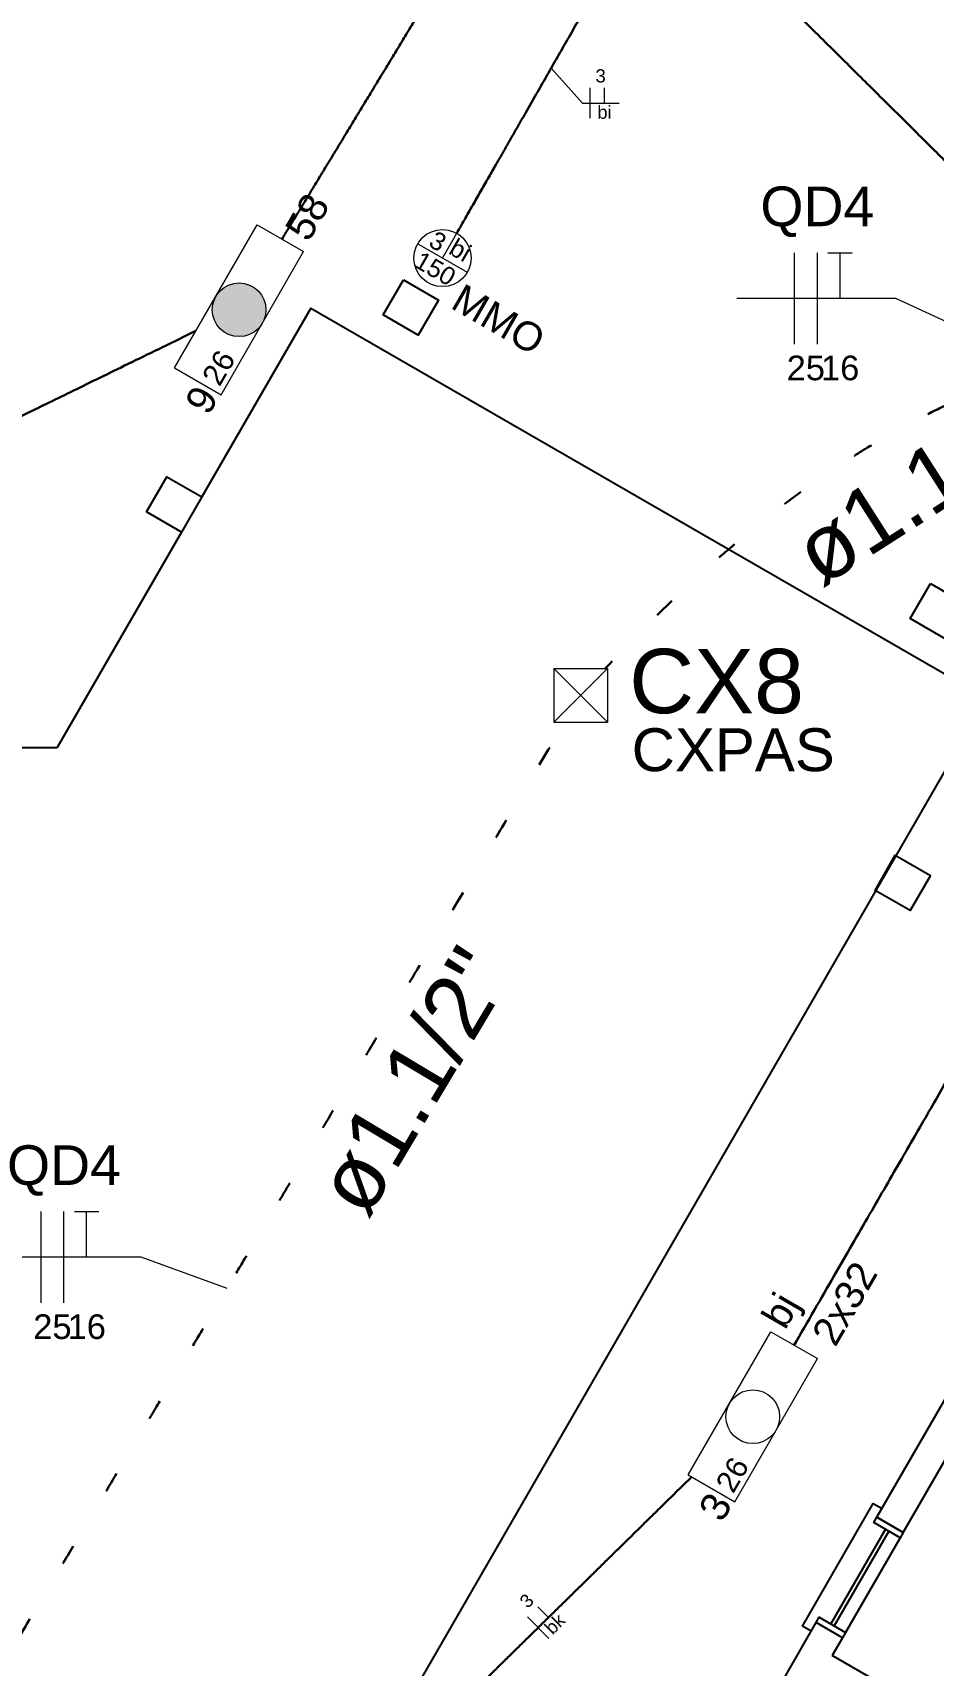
# Model space of a CAD drawing. Extents: x 175 to 700, y 53 to 250.
# Drawn here: x 375.33 to 379.78, y 186.64 to 194.7 of the extents above; entities that cross this region are included whole.
import ezdxf

# ---------------------------------------------------------------- set-up
doc = ezdxf.new("R2010")
doc.units = 0
doc.header["$LTSCALE"] = 2
doc.linetypes.add('DOT2', pattern=[3.175, 0, -3.175])
for name, color, linetype in [('A-PARED', 5, 'CONTINUOUS'), ('A-PAREDE', 5, 'CONTINUOUS'), ('A-PISOS-NIVEL', 1, 'CONTINUOUS'), ('ARQ-ESQ-VISTA1', 2, 'CONTINUOUS')]:
    doc.layers.add(name, color=color, linetype=linetype)
for name, color, linetype, lineweight in [('EL-Condutos', 4, 'CONTINUOUS', 30), ('EL-Fios', 9, 'CONTINUOUS', 20), ('EL-Textos condutos', 7, 'CONTINUOUS', 20), ('EL-Textos fios', 7, 'CONTINUOUS', 20), ('EL-Textos pontos', 5, 'CONTINUOUS', 20), ('P-SIMBOL', 5, 'CONTINUOUS', 20)]:
    doc.layers.add(name, color=color, linetype=linetype, lineweight=lineweight)
doc.styles.add('Arial', font='arial.ttf')

msp = doc.modelspace()

# ---------------------------------------------------------------- hatches: boundary and pattern name
at = {"layer": 'P-SIMBOL'}
h = msp.add_hatch(color=256, dxfattribs=at)
h.paths.add_polyline_path([(377.9667, 200.3568, 1), (378.2317, 200.3568, 1)])
h.paths.add_polyline_path([(378.2483, 196.2396, 1), (377.9833, 196.2396, 1)])
h.paths.add_polyline_path([(376.4861, 193.3366, 1), (376.2211, 193.3366, 1)])
h.paths.add_polyline_path([(372.5815, 191.5595, 1), (372.8465, 191.5595, 1)])

# ---------------------------------------------------------------- linework, layer by layer
at = {"layer": 'A-PARED', "color": 251}
msp.add_lwpolyline([(379.7668, 190.5432), (379.6668, 190.37), (379.4936, 190.47), (379.5936, 190.6432)], close=True, dxfattribs=at)
at = {"layer": 'A-PAREDE', "color": 251}
for p, q in [((379.5029, 187.3748), (379.9769, 188.1965)), ((379.6328, 187.2999), (379.882, 187.7318)), ((379.6328, 187.2999), (379.5029, 187.3748)), ((378.9526, 186.4208), (379.2031, 186.8551)), ((379.333, 186.7801), (379.2031, 186.8551)), ((379.333, 186.7801), (379.2824, 186.6923)), ((381.2747, 185.5431), (379.2824, 186.6923))]:
    msp.add_line(p, q, dxfattribs=at)
for points in [[(377.1647, 193.4842), (377.338, 193.3842), (377.238, 193.211), (377.0647, 193.311)], [(375.8963, 192.3392), (375.9963, 192.5125), (376.1695, 192.4125), (376.0695, 192.2392)], [(375.8963, 192.3392), (375.9963, 192.5125), (376.1695, 192.4125), (376.0695, 192.2392)], [(379.7672, 191.9856), (379.9404, 191.8856), (379.8404, 191.7124), (379.6672, 191.8124)]]:
    msp.add_lwpolyline(points, close=True, dxfattribs=at)
at = {"layer": 'A-PISOS-NIVEL', "color": 251}
for p, q in [((376.7072, 193.3438), (376.1695, 192.4125)), ((376.7072, 193.3438), (380.0457, 191.4181)), ((376.0695, 192.2392), (375.4556, 191.1758)), ((376.9104, 185.9825), (380.0457, 191.4181)), ((374.2277, 191.1758), (375.4556, 191.1758))]:
    msp.add_line(p, q, dxfattribs=at)
at = {"layer": 'ARQ-ESQ-VISTA1', "color": 251}
for p, q in [((379.5443, 187.3163), (379.2747, 186.8489)), ((379.5616, 187.3063), (379.292, 186.8389)), ((379.6178, 187.2739), (379.348, 186.8061))]:
    msp.add_line(p, q, dxfattribs=at)
msp.add_lwpolyline([(379.1781, 186.8118), (379.1348, 186.8368), (379.4846, 187.4431), (379.5279, 187.4181)], dxfattribs=at)
for points in [[(379.6328, 187.2999), (379.6178, 187.2739), (379.4879, 187.3488), (379.5029, 187.3748)], [(379.348, 186.8061), (379.333, 186.7801), (379.2031, 186.8551), (379.2181, 186.8811)]]:
    msp.add_lwpolyline(points, close=True, dxfattribs=at)
at = {"layer": 'EL-Condutos', "linetype": 'Continuous'}
for points in [[(376.5638, 193.6829), (376.6096, 193.7584), (376.6552, 193.8335), (376.7005, 193.9082), (376.7457, 193.9826), (376.7906, 194.0566), (376.8354, 194.1304), (376.8801, 194.2039), (376.9246, 194.2773), (376.969, 194.3504), (377.0133, 194.4233), (377.0575, 194.4961), (377.1016, 194.5688), (377.1457, 194.6414), (377.1897, 194.714), (377.2337, 194.7865), (377.2778, 194.8591), (377.3218, 194.9316), (377.3659, 195.0042), (377.41, 195.0769), (377.4542, 195.1497), (377.4985, 195.2227), (377.5429, 195.2958), (377.5874, 195.3691), (377.632, 195.4426), (377.6768, 195.5164), (377.7218, 195.5904), (377.7669, 195.6648), (377.8122, 195.7395), (377.8578, 195.8145), (377.9036, 195.89)], [(377.4281, 193.7146), (377.4713, 193.7901), (377.512, 193.8613), (377.5504, 193.9284), (377.5866, 193.9918), (377.6209, 194.0516), (377.6533, 194.1084), (377.6842, 194.1624), (377.7136, 194.2138), (377.7418, 194.2631), (377.7689, 194.3104), (377.7951, 194.3563), (377.8206, 194.4008), (377.8455, 194.4444), (377.8701, 194.4874), (377.8945, 194.5301), (377.9189, 194.5728), (377.9435, 194.6158), (377.9685, 194.6594), (377.994, 194.704), (378.0202, 194.7498), (378.0473, 194.7972), (378.0754, 194.8464), (378.1049, 194.8979), (378.1357, 194.9518), (378.1682, 195.0086), (378.2024, 195.0685), (378.2387, 195.1318), (378.277, 195.1989), (378.3177, 195.2701), (378.3609, 195.3457)], [(378.5315, 195.3686), (378.668, 195.2331), (378.7962, 195.106), (378.9166, 194.9866), (379.0298, 194.8743), (379.1365, 194.7685), (379.2371, 194.6687), (379.3324, 194.5742), (379.4229, 194.4844), (379.5092, 194.3988), (379.5919, 194.3168), (379.6716, 194.2377), (379.749, 194.161), (379.8245, 194.0861), (379.8989, 194.0123), (379.9727, 193.9391), (380.0465, 193.866), (380.1208, 193.7922), (380.1965, 193.7172), (380.2739, 193.6404), (380.3537, 193.5612), (380.4365, 193.4791), (380.523, 193.3933), (380.6136, 193.3034), (380.709, 193.2088), (380.8099, 193.1087), (380.9168, 193.0027), (381.0302, 192.8902), (381.1509, 192.7705), (381.2793, 192.6431), (381.4162, 192.5074)], [(372.9827, 191.6907), (373.1427, 191.7688), (373.2911, 191.8413), (373.4288, 191.9085), (373.5565, 191.9709), (373.6751, 192.0288), (373.7855, 192.0827), (373.8884, 192.1329), (373.9848, 192.18), (374.0754, 192.2243), (374.1612, 192.2661), (374.2429, 192.306), (374.3214, 192.3444), (374.3975, 192.3815), (374.472, 192.4179), (374.5459, 192.454), (374.6199, 192.4901), (374.6948, 192.5267), (374.7716, 192.5642), (374.851, 192.603), (374.934, 192.6435), (375.0212, 192.6861), (375.1137, 192.7312), (375.2121, 192.7793), (375.3174, 192.8307), (375.4304, 192.8859), (375.5519, 192.9452), (375.6827, 193.0091), (375.8238, 193.078), (375.9759, 193.1522), (376.1399, 193.2323)], [(379.0927, 188.2227), (379.1945, 188.399), (379.2905, 188.5653), (379.3811, 188.7223), (379.4668, 188.8707), (379.548, 189.0112), (379.625, 189.1447), (379.6983, 189.2717), (379.7684, 189.3929), (379.8355, 189.5092), (379.9002, 189.6212), (379.9628, 189.7297), (380.0237, 189.8352), (380.0834, 189.9387), (380.1423, 190.0407), (380.2008, 190.142), (380.2593, 190.2432), (380.3182, 190.3453), (380.3779, 190.4487), (380.4388, 190.5543), (380.5014, 190.6627), (380.5661, 190.7747), (380.6332, 190.891), (380.7033, 191.0123), (380.7766, 191.1393), (380.8536, 191.2727), (380.9348, 191.4132), (381.0205, 191.5617), (381.1111, 191.7187), (381.2071, 191.8849), (381.3089, 192.0612)], [(378.5871, 187.5738), (378.5187, 187.5066), (378.4539, 187.4429), (378.3924, 187.3825), (378.334, 187.3251), (378.2783, 187.2703), (378.2251, 187.218), (378.174, 187.1679), (378.1249, 187.1196), (378.0774, 187.0729), (378.0312, 187.0275), (377.986, 186.9832), (377.9416, 186.9395), (377.8977, 186.8964), (377.854, 186.8534), (377.8102, 186.8104), (377.766, 186.7669), (377.7212, 186.7229), (377.6754, 186.6779), (377.6283, 186.6317), (377.5798, 186.584), (377.5295, 186.5345), (377.477, 186.483), (377.4223, 186.4292), (377.3648, 186.3727), (377.3044, 186.3134), (377.2409, 186.2509), (377.1738, 186.185), (377.1029, 186.1153), (377.0279, 186.0416), (376.9486, 185.9637)]]:
    msp.add_spline(points, degree=3, dxfattribs=at)
at = {"layer": 'EL-Condutos', "linetype": 'DOT2', "ltscale": 0.05}
for points in [[(383.0865, 192.8445), (382.878, 192.9209), (382.6738, 192.9879), (382.4737, 193.0455), (382.2775, 193.0939), (382.0851, 193.1332), (381.8965, 193.1636), (381.7115, 193.1852), (381.5299, 193.1981), (381.3517, 193.2025), (381.1767, 193.1986), (381.0048, 193.1863), (380.8358, 193.166), (380.6697, 193.1376), (380.5063, 193.1014), (380.3455, 193.0575), (380.1872, 193.006), (380.0312, 192.947), (379.8774, 192.8807), (379.7257, 192.8073), (379.576, 192.7268), (379.4281, 192.6393), (379.282, 192.5451), (379.1374, 192.4443), (378.9944, 192.3369), (378.8526, 192.2232), (378.7121, 192.1032), (378.5727, 191.9771), (378.4343, 191.8451), (378.2967, 191.7072), (378.1598, 191.5636)], [(374.628, 185.7116), (374.7865, 185.9773), (374.9351, 186.2265), (375.0746, 186.4604), (375.2057, 186.6802), (375.3291, 186.887), (375.4454, 187.082), (375.5553, 187.2664), (375.6597, 187.4413), (375.7591, 187.608), (375.8542, 187.7676), (375.9459, 187.9212), (376.0347, 188.0701), (376.1214, 188.2155), (376.2066, 188.3584), (376.2912, 188.5002), (376.3757, 188.6419), (376.4608, 188.7847), (376.5474, 188.9299), (376.6361, 189.0785), (376.7275, 189.2318), (376.8224, 189.3909), (376.9215, 189.5571), (377.0254, 189.7314), (377.135, 189.9151), (377.2508, 190.1093), (377.3737, 190.3153), (377.5042, 190.5341), (377.6431, 190.767), (377.7911, 191.0152), (377.9489, 191.2797)]]:
    msp.add_spline(points, degree=3, dxfattribs=at)
at = {"layer": 'EL-Fios'}
for p, q in [((378.0864, 194.2821), (378.0864, 194.4321)), ((378.1574, 194.3571), (378.1574, 194.4321)), ((379.0961, 193.1675), (379.0961, 193.6175)), ((379.2086, 193.1675), (379.2086, 193.6175)), ((379.2611, 193.6175), (379.3811, 193.6175)), ((379.3211, 193.3925), (379.3211, 193.6175)), ((375.3757, 188.4339), (375.3757, 188.8839)), ((375.4882, 188.4339), (375.4882, 188.8839)), ((375.5407, 188.8839), (375.6607, 188.8839)), ((375.6007, 188.6589), (375.6007, 188.8839)), ((377.883, 186.7768), (377.7779, 186.8838)), ((377.8811, 186.88), (377.8285, 186.9335))]:
    msp.add_line(p, q, dxfattribs=at)
at = {"layer": 'EL-Textos fios'}
for p, q in [((377.8945, 194.5301), (378.0489, 194.3571)), ((378.0489, 194.3571), (378.2309, 194.3571)), ((379.5956, 193.3925), (378.8113, 193.3925)), ((380.3287, 193.0524), (379.5956, 193.3925)), ((375.8693, 188.6589), (375.0909, 188.6589)), ((376.2941, 188.5051), (375.8693, 188.6589))]:
    msp.add_line(p, q, dxfattribs=at)
at = {"layer": 'P-SIMBOL'}
for p, q in [((376.0348, 193.0495), (376.4428, 193.7562)), ((376.4428, 193.7562), (376.6723, 193.6237)), ((377.358, 193.5921), (377.4286, 193.7144)), ((377.2357, 193.6627), (377.4803, 193.5215)), ((376.2643, 192.917), (376.6723, 193.6237)), ((376.0348, 193.0495), (376.2643, 192.917)), ((377.9079, 191.5657), (378.1729, 191.5657)), ((377.9079, 191.5657), (377.9079, 191.3007)), ((377.9079, 191.5657), (378.1729, 191.3007)), ((378.1729, 191.5657), (377.9079, 191.3007)), ((378.1729, 191.5657), (378.1729, 191.3007)), ((377.9079, 191.3007), (378.1729, 191.3007)), ((378.5711, 187.5842), (378.9791, 188.2909)), ((378.9791, 188.2909), (379.2086, 188.1584)), ((378.8006, 187.4517), (379.2086, 188.1584)), ((378.5711, 187.5842), (378.8006, 187.4517))]:
    msp.add_line(p, q, dxfattribs=at)
for centre, radius in [((377.358, 193.5921), 0.1412), ((376.3536, 193.3366), 0.1325), ((378.8898, 187.8713), 0.1325)]:
    msp.add_circle(centre, radius, dxfattribs=at)

# ---------------------------------------------------------------- texts
at = {"layer": 'EL-Textos condutos', "char_height": 0.3177, "width": 2.66868, "attachment_point": 8, "line_spacing_factor": 0.798, "style": 'Arial'}
for insert, rotation in [((379.8279, 192.3381), 32.59557), ((377.3543, 189.4457), 59.18654)]:
    msp.add_mtext('ø1.1/2"', dxfattribs=dict(at, insert=insert, rotation=rotation))
at = {"layer": 'EL-Textos fios', "attachment_point": 8, "line_spacing_factor": 0.798, "style": 'Arial'}
for s, insert, char_height, width in [('3', (378.1386, 194.458), 0.0653, 0.078366), ('bi', (378.1576, 194.2785), 0.06531, 0.156732), ('QD4', (379.2087, 193.6955), 0.19592, 0.705294), ('25', (379.1517, 192.987), 0.12179, 0.292284), ('16', (379.3212, 192.987), 0.12179, 0.292284), ('QD4', (375.4889, 188.9618), 0.19592, 0.705294), ('25', (375.4319, 188.2533), 0.12179, 0.292284), ('16', (375.6014, 188.2533), 0.12179, 0.292284)]:
    msp.add_mtext(s, dxfattribs=dict(at, insert=insert, char_height=char_height, width=width))
at = {"layer": 'EL-Textos fios', "attachment_point": 8, "rotation": 44.50163, "line_spacing_factor": 0.798, "style": 'Arial'}
for s, insert, char_height, width in [('3', (377.797, 186.9388), 0.0653, 0.078366), ('bk', (377.936, 186.8243), 0.06531, 0.156732)]:
    msp.add_mtext(s, dxfattribs=dict(at, insert=insert, char_height=char_height, width=width))
at = {"layer": 'EL-Textos pontos', "line_spacing_factor": 0.798, "style": 'Arial'}
for s, insert, char_height, width, attachment_point, rotation in [('58', (376.6977, 193.6648), 0.1412, 0.33888, 7, 60.00014), ('3', (377.3126, 193.6357), 0.0882, 0.1059, 8, 330.00077), ('bi', (377.4236, 193.5917), 0.08825, 0.2118, 8, 330.00077), ('150', (377.2996, 193.5007), 0.08825, 0.3177, 8, 330.00077), ('MMO', (377.5989, 193.2264), 0.1412, 0.50832, 8, 330.00077), ('9', (376.2037, 192.8088), 0.1412, 0.16944, 7, 60.00014), ('2x32', (379.2989, 188.2093), 0.1412, 0.67776, 7, 60.00014), ('bj', (379.0861, 188.274), 0.1412, 0.33888, 7, 60.00014), ('3', (378.7397, 187.3433), 0.1412, 0.16944, 7, 60.00014)]:
    msp.add_mtext(s, dxfattribs=dict(at, insert=insert, char_height=char_height, width=width, attachment_point=attachment_point, rotation=rotation))
for s, insert, char_height, width, attachment_point in [('CX8', (378.2796, 191.3402), 0.3177, 1.14372, 7), ('CXPAS', (378.7933, 191.0555), 0.2118, 1.2708, 8)]:
    msp.add_mtext(s, dxfattribs=dict(at, insert=insert, char_height=char_height, width=width, attachment_point=attachment_point))
at = {"layer": 'P-SIMBOL', "char_height": 0.1059, "width": 0.25416, "attachment_point": 7, "rotation": 60.00014, "line_spacing_factor": 0.798, "style": 'Arial'}
for insert in [(376.2583, 192.9524), (378.7943, 187.4869)]:
    msp.add_mtext('26', dxfattribs=dict(at, insert=insert))

doc.saveas('drawing.dxf')
